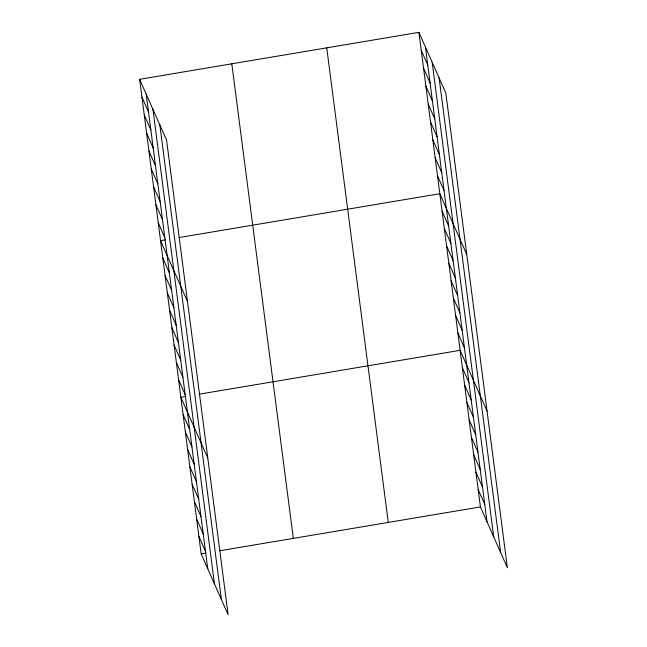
<?xml version="1.0" encoding="UTF-8"?>
<svg xmlns="http://www.w3.org/2000/svg" width="647" height="647" viewBox="0 0 647 647"><rect width="100%" height="100%" fill="white"/><g stroke="black" fill="none" stroke-linecap="round" stroke-linejoin="round"><path stroke-width="0.97" d="M139.639 79.306L166.57 140.075L228.1 614.65L201.168 553.881L139.639 79.306L418.9 32.35L445.832 93.119L507.361 567.694L480.43 506.924L418.9 32.35M165.414 239.843L160.561 240.66L187.493 301.429M178.993 237.562L439.823 193.704L466.746 254.473M185.713 396.457L180.869 397.266L207.8 458.044M199.3 394.169L460.122 350.318L487.054 411.088M201.168 553.881L206.021 553.064M219.6 550.783L480.43 506.924M421.221 50.28L427.788 65.088M423.55 68.21L430.109 83.018M425.872 86.132L432.439 100.948M428.193 104.062L434.76 118.878M430.522 121.992L437.089 136.808M432.843 139.922L439.41 154.73M435.172 157.852L441.731 172.66M437.493 175.774L444.06 190.59M442.079 211.108L448.638 225.916M444.327 228.504L450.894 243.321M446.584 245.909L453.151 260.725M448.84 263.313L455.407 278.121M451.096 280.709L457.664 295.525M453.353 298.113L459.92 312.922M455.609 315.51L462.176 330.326M457.866 332.914L464.433 347.73M462.379 367.714L468.946 382.531M464.635 385.119L471.202 399.927M466.891 402.515L473.458 417.331M469.148 419.919L475.715 434.735M471.404 437.323L477.971 452.132M473.661 454.72L480.228 469.536M475.917 472.124L482.484 486.932M478.173 489.52L484.732 504.337M141.968 97.236L148.527 112.044M144.289 115.166L150.856 129.974M146.618 133.088L153.177 147.904M148.939 151.018L155.506 165.834M151.261 168.948L157.828 183.756M153.59 186.878L160.157 201.686M155.911 204.8L162.478 219.616M158.24 222.73L164.799 237.546M162.818 258.064L169.385 272.872M165.074 275.46L171.641 290.277M167.33 292.865L173.897 307.673M169.587 310.261L176.154 325.077M171.843 327.665L178.41 342.481M174.1 345.069L180.659 359.878M176.356 362.466L182.915 377.282M178.612 379.87L185.171 394.678M183.125 414.67L189.684 429.487M185.382 432.075L191.941 446.883M187.638 449.471L194.197 464.287M189.894 466.875L196.453 481.683M192.151 484.271L198.71 499.088M194.399 501.676L200.966 516.492M196.656 519.08L203.223 533.888M198.912 536.476L205.479 551.293M439.111 77.955L500.641 552.53M432.18 62.33L493.71 536.905M425.459 47.166L486.989 521.741M326.743 47.846L388.273 522.42M231.796 63.81L293.326 538.385M159.849 124.911L221.379 599.486M152.927 109.286L214.456 583.861M146.206 94.122L207.736 568.689"/></g></svg>
